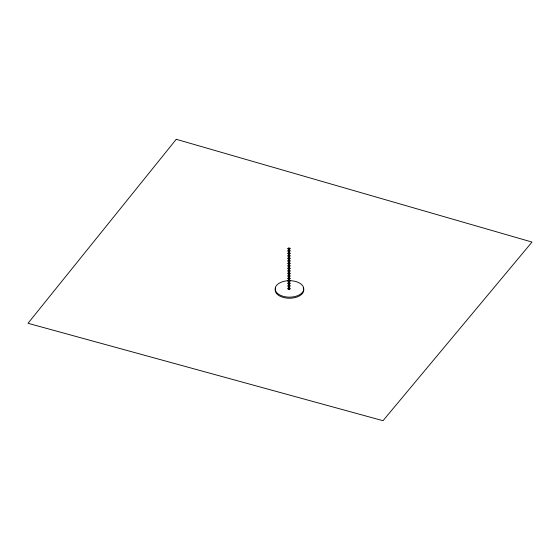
<?xml version="1.0" encoding="UTF-8"?>
<svg xmlns="http://www.w3.org/2000/svg" width="560" height="560" viewBox="0 0 560 560"><rect width="100%" height="100%" fill="white"/><g stroke="black" fill="none" stroke-linecap="round" stroke-linejoin="round"><path stroke-width="0.84" d="M289.478 249.662L290.066 250.908L288.981 252.448L287.903 250.908L288.491 249.662L287.903 248.409L288.981 247.786L290.066 248.409L289.478 249.662L288.491 249.662M289.478 252.161L290.066 253.414L288.981 254.947L287.903 253.414L288.491 252.161M289.478 254.66L290.066 255.913L288.981 257.453L287.903 255.913L288.491 254.66M289.478 257.166L290.066 258.419L288.981 259.952L287.903 258.419L288.491 257.166M289.478 259.665L290.066 260.918L288.981 262.458L287.903 260.918L288.491 259.665M289.478 262.171L290.066 263.417L288.981 264.957L287.903 263.417L288.491 262.171M289.478 264.67L290.066 265.923L288.981 267.463L287.903 265.923L288.491 264.67M289.478 267.176L290.066 268.422L288.981 269.962L287.903 268.422L288.491 267.176M289.478 269.675L290.066 270.928L288.981 272.461L287.903 270.928L288.491 269.675M289.478 272.174L290.066 273.427L288.981 274.967L287.903 273.427L288.491 272.174M289.478 274.68L290.066 275.933L288.981 277.466L287.903 275.933L288.491 274.68M289.478 277.179L290.066 278.432L288.981 279.972L287.903 278.432L288.491 277.179M289.478 279.685L290.066 280.931L288.981 282.471L287.903 280.931L288.491 279.685M289.478 282.184L290.066 283.437L288.981 284.97L287.903 283.437L288.491 282.184M289.478 284.69L290.066 285.936L288.981 287.476L287.903 285.936L288.491 284.69M289.485 287.189L290.066 289.03L288.988 289.653L287.903 289.03L288.491 287.189M287.903 248.409L288.981 249.032L290.066 248.409M290.066 250.908L288.981 251.538L287.903 250.908M290.066 255.913L288.981 256.543L287.903 255.913M290.066 258.419L288.981 259.042L287.903 258.419M290.066 260.918L288.981 261.541L287.903 260.918M290.066 263.417L288.981 264.047L287.903 263.417M290.066 265.923L288.981 266.546L287.903 265.923M290.066 268.422L288.981 269.052L287.903 268.422M290.066 270.928L288.981 271.551L287.903 270.928M290.066 273.427L288.981 274.05L287.903 273.427M290.066 278.432L288.981 279.055L287.903 278.432M290.066 283.437L288.981 284.06L287.903 283.437M290.066 288.435L288.988 289.065L287.903 288.435M288.981 252.784L290.066 253.414L288.981 254.037L287.903 253.414M288.981 275.303L290.066 275.933L288.981 276.556L287.903 275.933M288.981 280.308L290.066 280.931L288.981 281.561L287.903 280.931M288.981 285.313L290.066 285.936L288.981 286.566L287.903 285.936M288.981 249.032L288.988 289.653M289.478 280.672A14.273 8.239 0 0 1 301.966 292.908A14.273 8.239 0 0 1 277.368 293.279A14.273 8.239 0 0 1 288.736 280.686M303.268 287.875A14.273 8.239 0 0 1 291.34 298.179A14.273 8.239 0 0 1 275.205 290.01M275.254 289.289A14.273 8.239 0 0 1 275.688 287.875M176.246 139.293L28 323.295L382.998 420.707L532 242.067L176.246 139.293"/></g></svg>
